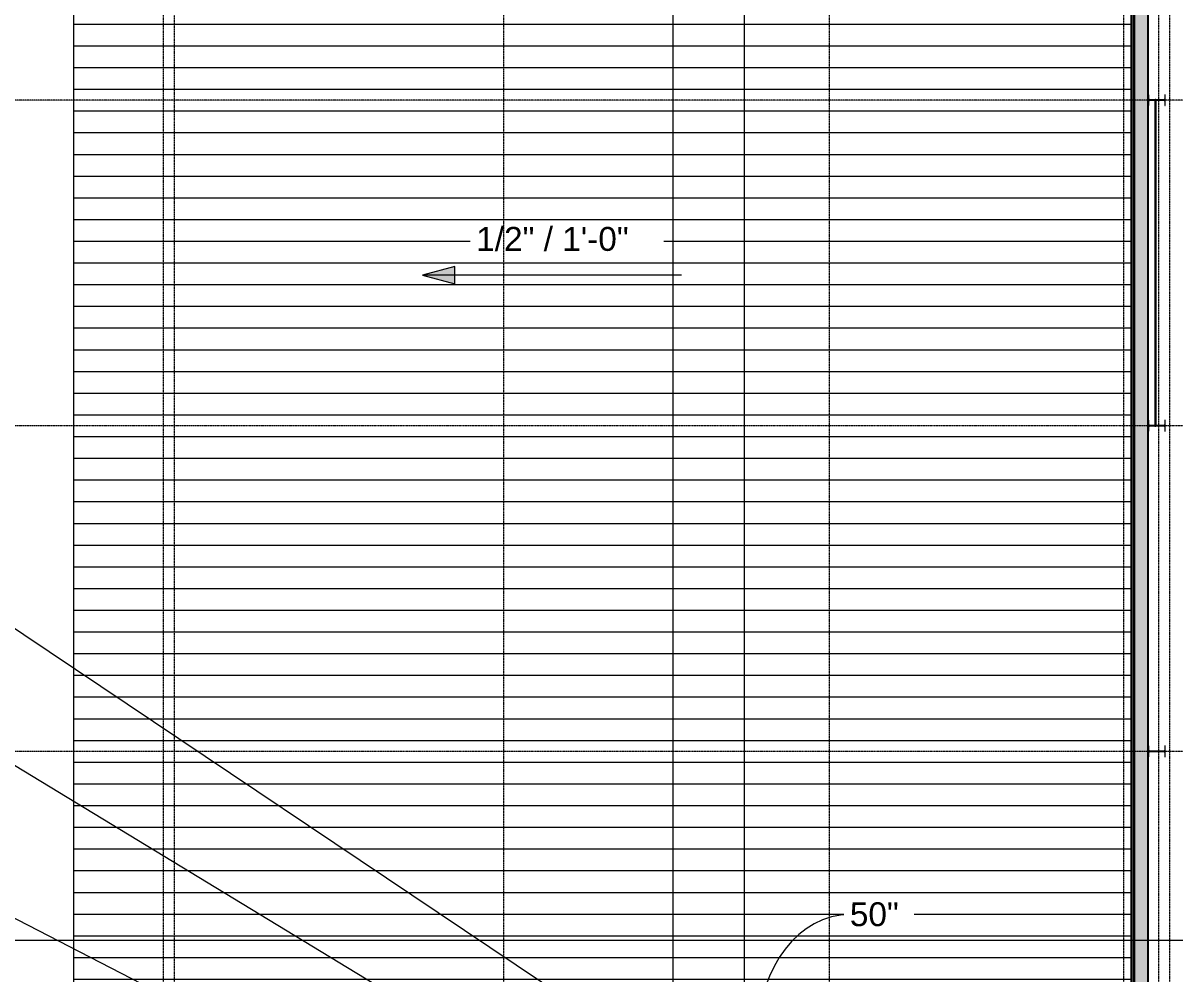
# Model space of a CAD drawing. Header units: inches. Extents: x 21290 to 26948, y -23522 to -20083.
# Drawn here: x 21957 to 22811, y -22274 to -21569 of the extents above; entities that cross this region are included whole.
import ezdxf

# ---------------------------------------------------------------- set-up
doc = ezdxf.new("R2010")
doc.units = ezdxf.units.IN
doc.header["$MEASUREMENT"] = 0
doc.linetypes.add('Grid Line 1_2_', pattern=[0.875, 0.5, -0.125, 0.125, -0.125])
for name, color, linetype, lineweight in [('A-ANNO-DIMS', 211, 'Continuous', 9), ('A-ANNO-DIMS-192', 211, 'Continuous', 9), ('A-ROOF', 132, 'Continuous', 9), ('A-ROOF-PATT', 132, 'Continuous', 9), ('A-WALL', 113, 'Continuous', 9), ('A-WALL-PATT', 111, 'Continuous', 25), ('G-ANNO-DIMS', 111, 'Continuous', 9), ('G-ANNO-SYMB', 111, 'Continuous', 9), ('M-EQPM-IDEN', 50, 'Continuous', 9), ('S-BEAM', 12, 'Continuous', 9), ('S-COLS', 52, 'Continuous', 9), ('S-GRID', 1, 'Continuous', 9)]:
    doc.layers.add(name, color=color, linetype=linetype, lineweight=lineweight)
doc.styles.add('Arial_1', font='arial.ttf', dxfattribs={"height": 17.703593})
doc.dimstyles.new('Linear_-_3_32__Arial_1', dxfattribs={"dimscale": 12, "dimtxt": 18, "dimasz": 2, "dimexe": 1.5, "dimexo": 1, "dimgap": 1, "dimtad": 1, "dimdec": 4, "dimrnd": 0.0625, "dimzin": 0, "dimdsep": 46, "dimlunit": 5, "dimtxsty": 'Arial_1', "dimblk1": 'OBLIQUE', "dimblk2": 'OBLIQUE', "dimsah": 1, "dimcen": 0.09, "dimdle": 1.5, "dimazin": 0, "dimtfac": 1, "dimtdec": 4, "dimtix": 1, "dimtmove": 1, "dimatfit": 3, "dimfxl": 1, "dimtvp": 1, "dimtfill": 1, "dimfrac": 2, "dimtolj": 1, "dimtzin": 0, "dimarcsym": 2})
pattern_1 = [(45, (0, 0), (-19.00703, 19.00703), []), (45, (0, 28.8), (-19.00703, 19.00703), [])]

# ---------------------------------------------------------------- blocks, each defined once
blk = doc.blocks.new('Round Bar - 1_-1251515-Roof Low')
at = {"layer": 'S-BEAM'}
for points in [[(22796.27, -21867.56), (22796.5, -21867.24), (22796.85, -21867.18), (22797.16, -21867.34), (22797.27, -21867.49), (22797.21, -21748.6), (22796.27, -21748.6), (22796.27, -21867.49)], [(22796.77, -21867.98), (22797.12, -21867.85), (22797.27, -21867.56), (22797.12, -21867.27), (22796.77, -21867.15), (22796.41, -21867.27), (22796.27, -21867.56), (22796.41, -21867.85)]]:
    blk.add_hatch(color=256, dxfattribs=at).paths.add_polyline_path(points, flags=0)
for p, q in [((22796.27, -21748.18), (22796.27, -21867.56)), ((22797.27, -21867.56), (22797.27, -21748.18))]:
    blk.add_line(p, q, dxfattribs=at)
for start_param, end_param in [(0, 3.141593), (3.141593, 6.283185)]:
    blk.add_ellipse((22796.77, -21867.56), major_axis=(0.5, 0), ratio=0.829527, start_param=start_param, end_param=end_param, dxfattribs=at)
blk = doc.blocks.new('Round Bar - 1_-1251605-Roof Low')
at = {"layer": 'S-BEAM'}
for points in [[(22796.77, -21626.72), (22797.12, -21626.59), (22797.27, -21626.3), (22797.12, -21626), (22796.77, -21625.88), (22796.41, -21626), (22796.27, -21626.3), (22796.41, -21626.59)], [(22796.77, -21748.6), (22797.27, -21748.59), (22797.19, -21626.45), (22797.03, -21626.62), (22796.68, -21626.69), (22796.38, -21626.52), (22796.27, -21626.37), (22796.32, -21748.6), (22796.77, -21748.6)]]:
    blk.add_hatch(color=256, dxfattribs=at).paths.add_polyline_path(points, flags=0)
for p, q in [((22796.27, -21626.3), (22796.27, -21749.02)), ((22797.27, -21749.02), (22797.27, -21626.3))]:
    blk.add_line(p, q, dxfattribs=at)
for start_param, end_param in [(0, 3.141593), (3.141593, 6.283185)]:
    blk.add_ellipse((22796.77, -21626.3), major_axis=(0.5, 0), ratio=0.836579, start_param=start_param, end_param=end_param, dxfattribs=at)
blk = doc.blocks.new('DIMBLOCK18-Roof Low')
at = {"layer": 'A-ANNO-DIMS-192'}
for p, q in [((22477.52, -22392.05), (22477.52, -22298.94)), ((22527.52, -22392.05), (22527.52, -22298.94)), ((22477.52, -22316.94), (22527.52, -22316.94)), ((22477.52, -22316.94), (22477.52, -22392.05)), ((22527.52, -22316.94), (22527.52, -22392.05))]:
    blk.add_line(p, q, dxfattribs=at)
at = {"layer": 'A-ANNO-DIMS-192', "lineweight": 50}
for p, q in [((22477.52, -22316.94), (22489.52, -22304.94)), ((22527.52, -22316.94), (22539.52, -22304.94)), ((22477.52, -22316.94), (22465.52, -22328.94)), ((22527.52, -22316.94), (22515.52, -22328.94))]:
    blk.add_line(p, q, dxfattribs=at)
at = {"layer": 'A-ANNO-DIMS-192'}
blk.add_ellipse((22570.3, -22316.94), major_axis=(0, 87.21), ratio=0.77726, start_param=0, end_param=1.570796, dxfattribs=at)
at = {"layer": 'A-ANNO-DIMS-192', "color": 0, "insert": (22570.3, -22220.62), "char_height": 17.704, "width": 43.2, "attachment_point": 1, "line_spacing_factor": 0.938532, "style": 'Arial_1', "bg_fill": 3, "box_fill_scale": 1.25, "bg_fill_color": 0, "bg_fill_transparency": 0}
blk.add_mtext('50"', dxfattribs=at)
blk = doc.blocks.new('_Oblique')
at = {"color": 0, "linetype": 'ByBlock', "lineweight": -2}
blk.add_line((-0.5, -0.5), (0.5, 0.5), dxfattribs=at)

msp = doc.modelspace()

# ---------------------------------------------------------------- hatches: boundary and pattern name
at = {"layer": 'A-ROOF-PATT'}
h = msp.add_hatch(dxfattribs=at)
h.set_pattern_fill('FP_3', color=256, style=0, pattern_type=2)
h.set_pattern_definition([(0, (37.673, -180.953), (0, 16.082), [])])
h.paths.add_polyline_path([(21977.2755, -22808.30281), (22057.89023, -22808.30281), (22057.89023, -22786.55281), (22058.32773, -22786.55281), (22058.32773, -22338.74031), (22699.76522, -22338.74031), (22699.76523, -22341.55281), (22691.60375, -22341.57793), (22691.60375, -22341.66219), (22691.74343, -22341.66219), (22691.76217, -22342.19874), (22691.6044, -22342.19874), (22691.6044, -22348.90797), (22691.76213, -22348.90797), (22691.74343, -22349.44344), (22691.60375, -22349.52769), (22691.59984, -22349.55281), (22557.0261, -22349.55281), (22557.14023, -22350.05281), (22556.91845, -22350.95031), (22556.30587, -22351.65564), (22555.58527, -22352.00267), (22554.69518, -22352.00267), (22553.88595, -22351.60733), (22553.33829, -22350.92058), (22553.14023, -22350.05281), (22553.25435, -22349.55281), (22315.77614, -22349.55299), (22315.89023, -22350.05281), (22315.66845, -22350.95031), (22315.1372, -22351.61647), (22314.33527, -22352.00267), (22313.44518, -22352.00267), (22312.63595, -22351.60733), (22312.08829, -22350.92058), (22311.89023, -22350.05281), (22312.00435, -22349.55281), (22071.5711, -22349.55281), (22071.68523, -22350.05281), (22071.46345, -22350.95031), (22070.9322, -22351.61647), (22070.13027, -22352.00267), (22069.11507, -22351.94241), (22068.37152, -22351.5328), (22067.88329, -22350.92058), (22067.68523, -22350.05281), (22067.89023, -22348.90797), (22067.89023, -22341.55281), (22061.14023, -22341.55281), (22061.16535, -22352.55281), (22069.14023, -22352.55281), (22069.19518, -22541.10295), (22070.08527, -22541.10295), (22070.8945, -22541.49829), (22071.44216, -22542.18504), (22071.64023, -22543.05281), (22071.41845, -22543.95031), (22070.8872, -22544.61647), (22070.08527, -22545.00267), (22069.14023, -22545.02179), (22069.14023, -22785.05281), (22797.14023, -22785.05281), (22797.14023, -22446.67781), (22810.70273, -22446.67781), (22810.70273, -22372.80381), (22782.51123, -22372.74131), (22782.51123, -22372.60634), (22778.95173, -22372.67881), (22778.95173, -22372.74131), (22778.88923, -22372.74131), (22778.95173, -22370.67781), (22786.38923, -22370.67781), (22786.38923, -22370.55281), (22779.95173, -22370.55281), (22779.95173, -22370.30281), (22778.88923, -22370.30281), (22778.88923, -21121.80281), (22783.89023, -21121.80281), (22783.89023, -20889.05281), (22070.39023, -20889.05281), (22070.39023, -20878.55281), (21994.89023, -20878.55281), (21994.89023, -22519.05281), (21970.89023, -22519.05281), (21970.89023, -22808.30281)], flags=0)
h.paths.add_polyline_path([(22498.92004, -22733.30281), (22455.51523, -22733.30281), (22455.51523, -22669.92781), (22571.39023, -22669.92781), (22571.39023, -22674.30281), (22571.51523, -22674.30281), (22571.51523, -22686.17781), (22571.39023, -22686.17781), (22571.39023, -22694.92781), (22571.51523, -22694.92781), (22571.51523, -22726.67781), (22571.39023, -22726.67781), (22571.39023, -22733.30281), (22499.34263, -22733.30281)], flags=0)
h.paths.add_polyline_path([(22069.64023, -22544.84781), (22070.53773, -22544.60733), (22071.20271, -22543.92058), (22071.43523, -22543.05281), (22071.19474, -22542.15531), (22070.50359, -22541.48915), (22069.64023, -22541.25781), (22069.14023, -22541.39178), (22069.19518, -22544.72856)], flags=0)
h.paths.add_polyline_path([(22654.70273, -22498.24031), (22654.70273, -22487.42781), (22631.51523, -22487.42781), (22631.51523, -22483.05281), (22631.39023, -22483.05281), (22631.39023, -22471.17781), (22631.51523, -22471.17781), (22631.51523, -22462.42781), (22631.39023, -22462.42781), (22631.39023, -22430.67781), (22631.51523, -22430.67781), (22631.51523, -22424.05281), (22747.39023, -22424.05281), (22747.39023, -22487.42781), (22667.70273, -22487.42781), (22667.70273, -22498.24031)], flags=0)
h.paths.add_polyline_path([(22324.51523, -22492.30281), (22313.39023, -22492.30281), (22313.39023, -22492.17781), (22306.14023, -22492.17781), (22306.14023, -22492.30281), (22277.76523, -22492.30281), (22277.76523, -22492.17781), (22271.51523, -22492.17781), (22271.51523, -22404.05281), (22331.01523, -22404.05281), (22331.01523, -22492.17781), (22326.01523, -22492.17781), (22326.01523, -22492.30281)], flags=0)
h.paths.add_polyline_path([(22477.51523, -22492.17781), (22418.01523, -22492.17781), (22418.01523, -22404.05281), (22423.01523, -22404.05281), (22423.01523, -22403.92781), (22435.64023, -22403.92781), (22435.64023, -22404.05281), (22442.89023, -22404.05281), (22442.89023, -22403.92781), (22471.26523, -22403.92781), (22471.26523, -22404.05281), (22477.51523, -22404.05281), (22477.51523, -22491.74965)], flags=0)
h.paths.add_polyline_path([(22562.99404, -22478.42781), (22527.51523, -22478.42781), (22527.51523, -22404.05281), (22529.76523, -22404.05281), (22529.76523, -22403.92781), (22540.26523, -22403.92781), (22540.26523, -22404.05281), (22548.14023, -22404.05281), (22548.14023, -22403.92781), (22564.89023, -22403.92781), (22564.89023, -22404.05281), (22571.51523, -22404.05281), (22571.51523, -22478.42781), (22565.26523, -22478.42781)], flags=0)
h.paths.add_polyline_path([(22778.95173, -22371.03154), (22782.51123, -22371.03154), (22782.44873, -22370.74031), (22778.95173, -22370.74197)], flags=0)
h.paths.add_polyline_path([(22694.26523, -22352.00267), (22693.82018, -22352.00267), (22693.01095, -22351.60733), (22692.46329, -22350.92058), (22692.26523, -22350.05281), (22692.487, -22349.15531), (22693.01825, -22348.48915), (22693.82018, -22348.10295), (22694.71027, -22348.10295), (22695.5195, -22348.49829), (22696.06716, -22349.18504), (22696.26523, -22350.05281), (22696.04345, -22350.95031), (22695.5122, -22351.61647), (22694.71027, -22352.00267)], flags=0)
h.paths.add_polyline_path([(22313.89023, -22351.84781), (22314.78773, -22351.60733), (22315.45271, -22350.92058), (22315.68523, -22350.05281), (22315.55129, -22349.55297), (22312.2292, -22349.55281), (22312.09523, -22350.05281), (22312.33571, -22350.95031), (22312.99273, -22351.60733), (22313.44518, -22351.72856)], flags=0)
h.paths.add_polyline_path([(22555.14023, -22351.84781), (22556.03773, -22351.60733), (22556.70271, -22350.92058), (22556.93523, -22350.05281), (22556.80125, -22349.55281), (22553.4792, -22349.55281), (22553.34523, -22350.05281), (22553.58571, -22350.95031), (22554.24273, -22351.60733), (22554.69518, -22351.72856)], flags=0)
h.paths.add_polyline_path([(22694.26523, -22351.84781), (22695.16273, -22351.60733), (22695.82771, -22350.92058), (22696.06023, -22350.05281), (22695.81974, -22349.15531), (22695.16273, -22348.49829), (22694.26523, -22348.25781), (22693.36773, -22348.49829), (22692.70274, -22349.18504), (22692.47023, -22350.05281), (22692.71071, -22350.95031), (22693.36773, -22351.60733), (22693.82018, -22351.72856)], flags=0)
h.paths.add_polyline_path([(22069.68523, -22351.84781), (22070.58273, -22351.60733), (22071.24771, -22350.92058), (22071.48023, -22350.05281), (22071.34625, -22349.55281), (22068.0242, -22349.55281), (22067.89023, -22350.05281), (22068.19967, -22351.01927), (22068.95273, -22351.65154), (22069.24018, -22351.72856)], flags=0)
at = {"layer": 'A-WALL', "lineweight": 5}
msp.add_hatch(color=256, dxfattribs=at).paths.add_polyline_path([(22780.38923, -22370.30281), (22780.38923, -21121.80281), (22778.88923, -21121.80281), (22778.88923, -22370.30281)], flags=0)
at = {"layer": 'A-WALL-PATT', "lineweight": 9}
h = msp.add_hatch(dxfattribs=at)
h.set_pattern_fill('FP_4', color=256, style=0, pattern_type=2)
h.set_pattern_definition([(0, (0, 0), (0, 24), []), (90, (0, 0), (-24, 1e-15), [])])
h.paths.add_polyline_path([(22780.38923, -22370.30281), (22781.38923, -22370.30281), (22781.38923, -21121.80281), (22780.38923, -21121.80281), (22780.38923, -22336.81465)], flags=0)
h = msp.add_hatch(dxfattribs=at)
h.set_pattern_fill('FP_5', color=256, style=0, pattern_type=2)
h.set_pattern_definition([(161.57, (0.96, 0.96), (-7.6802237, -0.0009796), [0, -54.643, 6.067, 0]), (18.43, (-0.96, 0.96), (-7.6802237, 0.0009796), [0, -54.643, 6.067, 0]), (108.43, (0.96, 0.96), (3.8382953, -19.20136532), [18.211, -42.499]), (71.57, (-0.96, 0.96), (3.8382953, 19.20136532), [18.211, -42.499])])
h.paths.add_polyline_path([(22781.38923, -22370.30281), (22791.38923, -22370.30281), (22791.38923, -21121.80281), (22781.38923, -21121.80281), (22781.38923, -22336.81465)], flags=0)
at = {"layer": 'G-ANNO-DIMS'}
msp.add_hatch(color=256, dxfattribs=at).paths.add_polyline_path([(22253.44639, -21756.10417), (22277.44639, -21762.53495), (22277.44639, -21749.67339)], flags=0)
at = {"layer": 'S-COLS'}
h = msp.add_hatch(dxfattribs=at)
h.set_pattern_fill('FP_1', color=256, style=0, pattern_type=2)
h.set_pattern_definition(pattern_1)
h.paths.add_polyline_path([(22803.70663, -21871.55281), (22804.14023, -21871.55281), (22804.14023, -21863.55281), (22803.70663, -21863.55281), (22803.70663, -21866.71687), (22803.50412, -21867.20577), (22803.01523, -21867.40828), (22797.26523, -21867.48707), (22797.26523, -21867.69734), (22803.01523, -21867.69734), (22803.50412, -21867.89985), (22803.70663, -21868.38875)], flags=0)
h.paths.add_polyline_path([(22791.39023, -21871.55281), (22791.82382, -21871.55281), (22791.82382, -21868.38875), (22792.02633, -21867.89985), (22792.51523, -21867.69734), (22796.30184, -21867.63371), (22796.26523, -21867.40828), (22792.51523, -21867.40828), (22792.02633, -21867.20577), (22791.82382, -21866.71687), (22791.82382, -21863.55281), (22791.39023, -21863.55281)], flags=0)
h = msp.add_hatch(dxfattribs=at)
h.set_pattern_fill('FP_1', color=256, style=0, pattern_type=2)
h.set_pattern_definition(pattern_1)
h.paths.add_polyline_path([(22803.70663, -22112.80281), (22804.14023, -22112.80281), (22804.14023, -22104.80281), (22803.70663, -22104.80281), (22803.70663, -22107.96687), (22803.50412, -22108.45577), (22803.01523, -22108.65828), (22792.51523, -22108.65828), (22792.02633, -22108.45577), (22791.82382, -22107.96687), (22791.82382, -22104.80281), (22791.39023, -22104.80281), (22791.39023, -22112.80281), (22791.82382, -22112.80281), (22791.82382, -22109.63875), (22792.02633, -22109.14985), (22792.51523, -22108.94734), (22803.01523, -22108.94734), (22803.50412, -22109.14985), (22803.70663, -22109.63875)], flags=0)

# ---------------------------------------------------------------- linework, layer by layer
at = {"layer": 'A-ROOF'}
msp.add_line((21994.89023, -20878.55281), (21994.89023, -22519.05281), dxfattribs=at)
at = {"layer": 'A-WALL', "lineweight": 25}
for p, q in [((22778.88923, -21121.80281), (22778.88923, -22370.30281)), ((22791.38923, -22370.30281), (22791.38923, -21121.80281))]:
    msp.add_line(p, q, dxfattribs=at)
at = {"layer": 'A-WALL'}
for p, q in [((22780.38923, -21121.80281), (22780.38923, -22370.30281)), ((22781.38923, -21121.80281), (22781.38923, -22370.30281))]:
    msp.add_line(p, q, dxfattribs=at)
at = {"layer": 'G-ANNO-DIMS'}
for p, q in [((22277.44639, -21749.67339), (22253.44639, -21756.10417)), ((22277.44639, -21762.53495), (22277.44639, -21749.67339)), ((22253.44639, -21756.10417), (22277.44639, -21762.53495)), ((22445.44639, -21756.10417), (22253.44639, -21756.10417))]:
    msp.add_line(p, q, dxfattribs=at)
at = {"layer": 'G-ANNO-SYMB'}
for p, q in [((22439.17362, -20694.34266), (22439.17362, -23059.93388)), ((22491.854, -20823.5887), (22491.854, -23159.75334)), ((26513.61515, -22248.83309), (21606.9912, -22248.83309))]:
    msp.add_line(p, q, dxfattribs=at)
at = {"layer": 'M-EQPM-IDEN', "color": 153}
for p, q in [((22595.51523, -22449.74031), (21854.0028, -21952.79172)), ((22491.51523, -22447.24031), (21854.0028, -22060.30821)), ((22382.01523, -22454.11531), (21851.8428, -22181.56958))]:
    msp.add_line(p, q, dxfattribs=at)
at = {"layer": 'S-COLS', "lineweight": 15}
for p, q in [((22791.82382, -21622.30281), (22791.39023, -21622.30281)), ((22791.39023, -21622.30281), (22791.39023, -21630.30281)), ((22791.82382, -21625.46687), (22791.82382, -21622.30281)), ((22791.82382, -21630.30281), (22791.82382, -21627.13875)), ((22796.33422, -21626.15828), (22792.51523, -21626.15828)), ((22792.51523, -21626.44734), (22796.26523, -21626.44734)), ((22803.01523, -21626.15828), (22797.19623, -21626.15828)), ((22797.26523, -21626.44734), (22803.01523, -21626.44734)), ((22804.14023, -21622.30281), (22803.70663, -21622.30281)), ((22803.70663, -21622.30281), (22803.70663, -21625.46687)), ((22803.70663, -21627.13875), (22803.70663, -21630.30281)), ((22804.14023, -21630.30281), (22804.14023, -21622.30281)), ((22791.39023, -21630.30281), (22791.82382, -21630.30281)), ((22803.70663, -21630.30281), (22804.14023, -21630.30281)), ((22791.82382, -21863.55281), (22791.39023, -21863.55281)), ((22791.39023, -21863.55281), (22791.39023, -21871.55281)), ((22791.82382, -21866.71687), (22791.82382, -21863.55281)), ((22804.14023, -21863.55281), (22803.70663, -21863.55281)), ((22803.70663, -21863.55281), (22803.70663, -21866.71687)), ((22804.14023, -21871.55281), (22804.14023, -21863.55281)), ((22791.39023, -21871.55281), (22791.82382, -21871.55281)), ((22791.82382, -21871.55281), (22791.82382, -21868.38875)), ((22796.26523, -21867.40828), (22792.51523, -21867.40828)), ((22792.51523, -21867.69734), (22796.33361, -21867.69734)), ((22797.19684, -21867.69734), (22803.01523, -21867.69734)), ((22803.01523, -21867.40828), (22797.26523, -21867.40828)), ((22803.70663, -21868.38875), (22803.70663, -21871.55281)), ((22803.70663, -21871.55281), (22804.14023, -21871.55281)), ((22791.82382, -22104.80281), (22791.39023, -22104.80281)), ((22791.39023, -22104.80281), (22791.39023, -22112.80281)), ((22791.82382, -22107.96687), (22791.82382, -22104.80281)), ((22804.14023, -22104.80281), (22803.70663, -22104.80281)), ((22803.70663, -22104.80281), (22803.70663, -22107.96687)), ((22804.14023, -22112.80281), (22804.14023, -22104.80281)), ((22791.39023, -22112.80281), (22791.82382, -22112.80281)), ((22791.82382, -22112.80281), (22791.82382, -22109.63875)), ((22803.01523, -22108.65828), (22792.51523, -22108.65828)), ((22792.51523, -22108.94734), (22803.01523, -22108.94734)), ((22803.70663, -22109.63875), (22803.70663, -22112.80281)), ((22803.70663, -22112.80281), (22804.14023, -22112.80281))]:
    msp.add_line(p, q, dxfattribs=at)
for centre, start, end in [((22792.51523, -21625.46687), 180, 270), ((22792.51523, -21627.13875), 90, 180), ((22803.01523, -21625.46687), 270, 0), ((22803.01523, -21627.13875), 0, 90), ((22792.51523, -21866.71687), 180, 270), ((22803.01523, -21866.71687), 270, 0), ((22792.51523, -21868.38875), 90, 180), ((22803.01523, -21868.38875), 0, 90), ((22792.51523, -22107.96687), 180, 270), ((22792.51523, -22109.63875), 90, 180), ((22803.01523, -22107.96687), 270, 0), ((22803.01523, -22109.63875), 0, 90)]:
    msp.add_arc(centre, 0.69141, start, end, dxfattribs=at)
at = {"layer": 'S-GRID', "linetype": 'Grid Line 1_2_'}
for p, q in [((22069.64023, -23272.9264), (22069.64023, -20179.03604)), ((22555.14023, -23275.7461), (22555.14023, -20181.85575)), ((22773.39023, -23275.7461), (22773.39023, -20181.85575)), ((22781.39023, -23275.7461), (22781.39023, -20181.85575)), ((22781.39023, -23275.7461), (22781.39023, -20181.85575)), ((22791.39023, -23275.7461), (22791.39023, -20181.85575)), ((22799.39023, -23275.7461), (22799.39023, -20181.85575)), ((22807.39023, -23275.7461), (22807.39023, -20181.85575)), ((22799.39023, -23359.7461), (22799.39023, -20265.85575)), ((22061.64023, -23275.7461), (22061.64023, -20277.85575)), ((26557.32365, -21626.30281), (21423.73698, -21626.30281)), ((26557.32365, -21626.30281), (21423.73698, -21626.30281)), ((26557.32365, -21867.55281), (21423.73698, -21867.55281)), ((26557.32365, -21867.55281), (21423.73698, -21867.55281)), ((26557.32365, -22108.80281), (21423.73698, -22108.80281)), ((26557.32365, -22108.80281), (21423.73698, -22108.80281))]:
    msp.add_line(p, q, dxfattribs=at)

# ---------------------------------------------------------------- block references
at = {"layer": 'S-BEAM'}
for name in ['Round Bar - 1_-1251605-Roof Low', 'Round Bar - 1_-1251515-Roof Low']:
    msp.add_blockref(name, (0, 0), dxfattribs=at)

# ---------------------------------------------------------------- next in the draw order: texts
at = {"layer": 'G-ANNO-DIMS', "insert": (22293.37639, -21720.30827), "char_height": 17.7035928, "width": 134.568, "attachment_point": 1, "line_spacing_factor": 0.938532, "style": 'Arial_1', "bg_fill": 3, "box_fill_scale": 1.25, "bg_fill_color": 0, "bg_fill_transparency": 0}
msp.add_mtext('1/2" / 1\'-0"', dxfattribs=at)

# ---------------------------------------------------------------- next in the draw order: dimensions: what is measured, and where the dimension line sits
at = {"layer": 'A-ANNO-DIMS'}
dim = msp.add_linear_dim(base=(22527.51523, -22316.94269), p1=(22477.51523, -22404.05281), p2=(22527.51523, -22404.05281), dimstyle='Linear_-_3_32__Arial_1', override={"dimpost": '<>', "dimfxl": 50}, dxfattribs=at)
dim.commit()
dim.dimension.update_dxf_attribs({"geometry": 'DIMBLOCK18-Roof Low', "text_midpoint": (22591.89774, -22232.4191), "dimtype": 160})

# ---------------------------------------------------------------- next in the draw order: linework, layer by layer
at = {"layer": 'S-GRID', "linetype": 'Grid Line 1_2_'}
msp.add_line((22313.89023, -23275.7461), (22313.89023, -20181.85575), dxfattribs=at)

doc.saveas('drawing.dxf')
